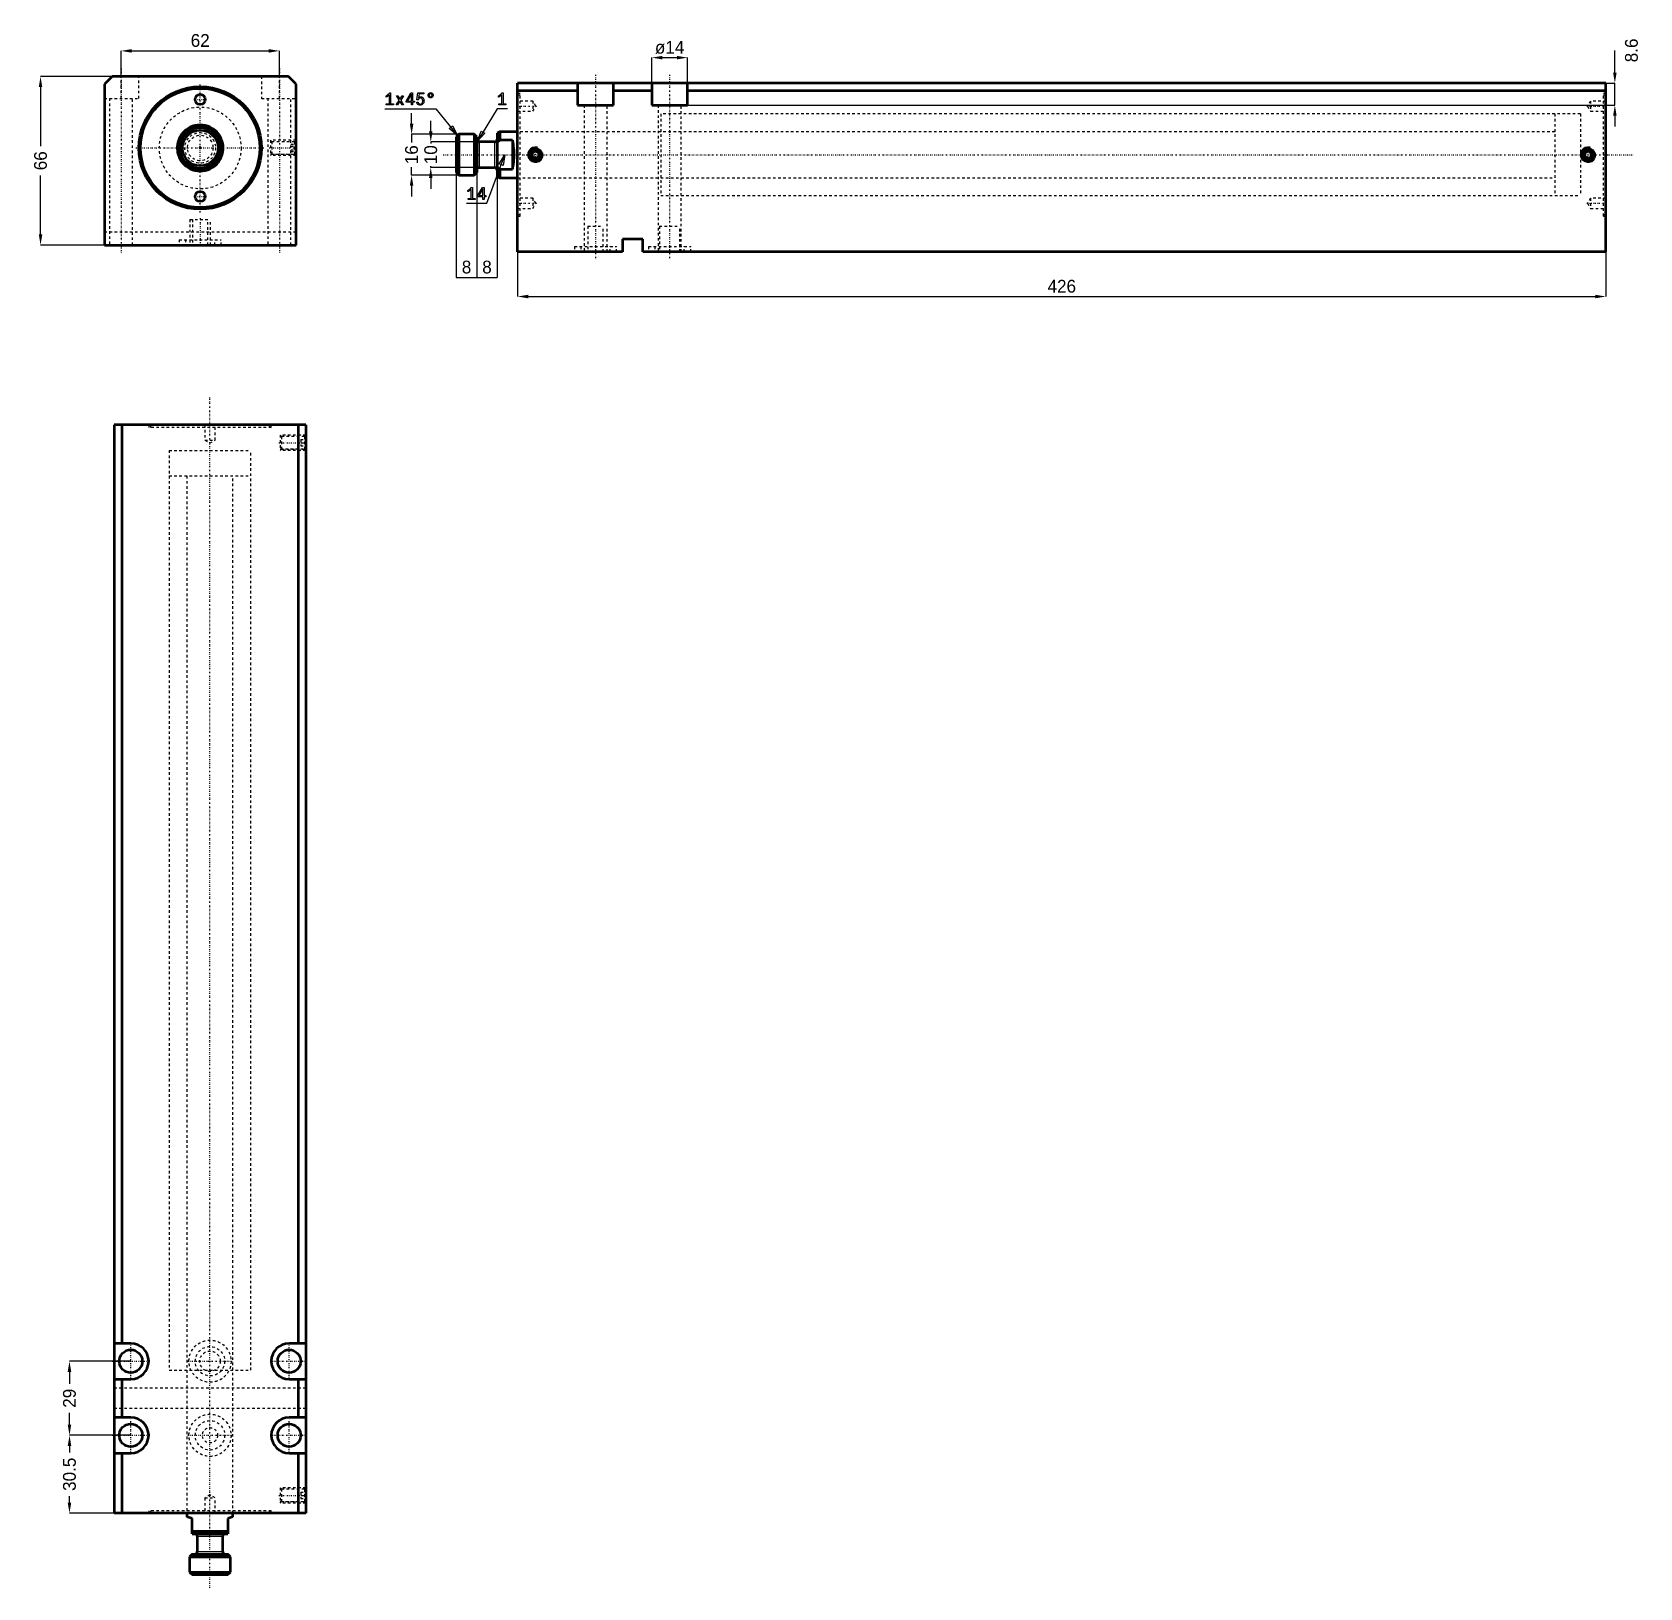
# Model space of a CAD drawing. Header units: millimetres. Extents: x -66 to 564, y -564 to 45.
import ezdxf

# ---------------------------------------------------------------- set-up
doc = ezdxf.new("R2010")
doc.units = ezdxf.units.MM
doc.linetypes.add('Center', pattern=[1.5, 0.45, -0.5, 0.05, -0.5])
doc.linetypes.add('Dashed', pattern=[2, 1, -1])
for name, color, linetype, lineweight in [('2d ConnectionPoints', 7, 'Continuous', 50), ('AM_0', 7, 'Continuous', 50), ('AM_4', 3, 'Continuous', 25), ('AM_5', 3, 'Continuous', 25), ('AM_7', 7, 'Center', 25), ('AM_9', 6, 'Dashed', 25)]:
    doc.layers.add(name, color=color, linetype=linetype, lineweight=lineweight)
doc.dimstyles.new('ISO-25', dxfattribs={"dimtxt": 2.5, "dimasz": 2.5, "dimexe": 1.25, "dimexo": 0.625, "dimtad": 1, "dimtxsty": 'Standard', "dimcen": 2.5, "dimadec": 0, "dimazin": 0, "dimtfac": 1, "dimtmove": 0, "dimatfit": 3, "dimfxl": 0, "dimarcsym": 0})

# ---------------------------------------------------------------- blocks, each defined once
blk = doc.blocks.new('1_JECX_MF_TLA_32_350_0_rod__0_in_JECX_MF_160_TLA_32_350_0__0')
at = {"layer": 'AM_0'}
for p, q in [((-7, 3.87), (-7, 5.66)), ((7, 5.66), (7, 3.87)), ((-7, -5.66), (-7, -3.87)), ((7, -3.87), (7, -5.66))]:
    blk.add_line(p, q, dxfattribs=at)
for points in [[(-7, 5.66), (-7.47, 5.03), (-7.88, 4.36), (-8.23, 3.65), (-8.51, 2.92), (-8.73, 2.17), (-8.89, 1.4), (-8.98, 0.62), (-9, -0.17), (-8.95, -0.95), (-8.83, -1.73), (-8.65, -2.49), (-8.4, -3.23), (-8.09, -3.95), (-7.71, -4.64), (-7.28, -5.3), (-7, -5.66)], [(7, -5.66), (7.47, -5.03), (7.88, -4.36), (8.23, -3.65), (8.51, -2.92), (8.73, -2.17), (8.89, -1.4), (8.98, -0.62), (9, 0.17), (8.95, 0.95), (8.83, 1.73), (8.65, 2.49), (8.4, 3.23), (8.09, 3.95), (7.71, 4.64), (7.28, 5.3), (7, 5.66)]]:
    blk.add_lwpolyline(points, dxfattribs=at)
for radius in [8, 7]:
    blk.add_circle((0, 0), radius, dxfattribs=at)
for radius, start, end in [(9, 38.94244, 141.05756), (8.5, 34.56032, 145.43968), (8.5, 214.56032, 325.43968), (9, 218.94244, 321.05756)]:
    blk.add_arc((0, 0), radius, start, end, dxfattribs=at)
at = {"layer": 'AM_9'}
for p, q in [((-7, 3.87), (-7, -3.87)), ((7, 3.87), (7, -3.87))]:
    blk.add_line(p, q, dxfattribs=at)
for radius in [6, 5]:
    blk.add_circle((0, 0), radius, dxfattribs=at)
blk = doc.blocks.new('2_JECX_MF_EXLA_32_350_0_body__0_in_JECX_MF_160_TLA_32_350_0__0')
at = {"layer": 'AM_0'}
for p, q in [((-34.5, 28), (-37.5, 25)), ((34.5, 28), (-34.5, 28)), ((37.5, 25), (34.5, 28)), ((-37.5, 25), (-37.5, -38)), ((37.5, -38), (37.5, 25)), ((-37.5, -38), (37.5, -38))]:
    blk.add_line(p, q, dxfattribs=at)
for centre, radius in [((0, 0), 24), ((0, 0), 23.34), ((0, 19), 2), ((0, -19), 2)]:
    blk.add_circle(centre, radius, dxfattribs=at)
at = {"layer": 'AM_5', "linetype": 'Dashed'}
for p, q in [((37.5, 3), (27.5, 3)), ((37.5, -3), (27.5, -3))]:
    blk.add_line(p, q, dxfattribs=at)
at = {"layer": 'AM_7'}
for p, q in [((-31, 31.3), (-31, -41.3)), ((0, -25.2), (0, 25.2)), ((31, 31.3), (31, -41.3)), ((-2.1, 19), (2.1, 19)), ((-25.2, 0), (25.2, 0)), ((27, 0), (38, 0)), ((-2.1, -19), (2.1, -19)), ((0, -27.5), (0, -38.5))]:
    blk.add_line(p, q, dxfattribs=at)
at = {"layer": 'AM_9'}
for p, q in [((-31, 19.4), (-31, 28)), ((-24, 19.4), (-24, 28)), ((24, 28), (24, 19.4)), ((31, 19.4), (31, 28)), ((-37.5, 19.4), (-24, 19.4)), ((-35.5, 19.4), (-35.5, -38)), ((-26.5, -38), (-26.5, 19.4)), ((24, 19.4), (37.5, 19.4)), ((26.5, 19.4), (26.5, -38)), ((35.5, -38), (35.5, 19.4)), ((28.04, 2.46), (27.5, 3)), ((27.5, 3), (27.5, -3)), ((37, 2.4), (27.5, 2.4)), ((36.96, 2.46), (28.04, 2.46)), ((28.04, 2.46), (28.04, -2.46)), ((35.5, 1.44), (37.5, 1.44)), ((35.5, 0.72), (37.5, 0.72)), ((37.5, 3), (36.96, 2.46)), ((36.96, 2.46), (36.96, -2.46)), ((37.5, 1.9), (37, 2.4)), ((37, 2.4), (37, -2.4)), ((27.5, -2.4), (37, -2.4)), ((27.5, -3), (28.04, -2.46)), ((28.04, -2.46), (36.96, -2.46)), ((35.5, -0.72), (37.5, -0.72)), ((35.5, -1.44), (37.5, -1.44)), ((36.96, -2.46), (37.5, -3)), ((37, -2.4), (37.5, -1.9)), ((-4, -28), (4, -28)), ((-4, -28), (-4, -38)), ((-3, -28), (-3, -38)), ((3, -38), (3, -28)), ((4, -38), (4, -28)), ((37.5, -33), (-37.5, -33)), ((-8.25, -35.9), (8.25, -35.9)), ((-8.25, -35.9), (-8.25, -38)), ((-5.75, -35.9), (-5.75, -38)), ((5.75, -38), (5.75, -35.9)), ((8.25, -38), (8.25, -35.9))]:
    blk.add_line(p, q, dxfattribs=at)
blk.add_circle((0, 0), 16, dxfattribs=at)
blk = doc.blocks.new('*D3')
at = {"layer": 'AM_5', "color": 0, "lineweight": -2}
for p, q in [((-31, 28), (-31, 38)), ((-26.83, 38), (26.83, 38)), ((31, 28), (31, 38))]:
    blk.add_line(p, q, dxfattribs=at)
at = {"layer": 'AM_5', "color": 0}
for points in [[(-26.83, 38.69), (-26.83, 37.31), (-31, 38)], [(26.83, 37.31), (26.83, 38.69), (31, 38)]]:
    blk.add_solid(points, dxfattribs=at)
at = {"layer": 'Defpoints', "color": 0}
for p in [(31, 38), (-31, 28), (31, 28)]:
    blk.add_point(p, dxfattribs=at)
at = {"layer": 'AM_5', "color": 0, "insert": (0, 42.05), "char_height": 5, "attachment_point": 5}
blk.add_mtext('62', dxfattribs=at)
blk = doc.blocks.new('*D4')
at = {"layer": 'AM_5', "color": 0, "lineweight": -2}
for p, q in [((-34.5, 28), (-62.5, 28)), ((-62.5, 23.83), (-62.5, 0.72)), ((-62.5, -33.83), (-62.5, -10.72)), ((-37.5, -38), (-62.5, -38))]:
    blk.add_line(p, q, dxfattribs=at)
at = {"layer": 'AM_5', "color": 0}
for points in [[(-61.81, 23.83), (-63.19, 23.83), (-62.5, 28)], [(-63.19, -33.83), (-61.81, -33.83), (-62.5, -38)]]:
    blk.add_solid(points, dxfattribs=at)
at = {"layer": 'Defpoints', "color": 0}
for p in [(-34.5, 28), (-62.5, -38), (-37.5, -38)]:
    blk.add_point(p, dxfattribs=at)
at = {"layer": 'AM_5', "color": 0, "insert": (-62.5, -5), "char_height": 5, "attachment_point": 5, "rotation": 90}
blk.add_mtext('66', dxfattribs=at)
blk = doc.blocks.new('1_JECX_MF_TLA_32_350_0_rod__0_in_JECX_MF_160_TLA_32_350_0__4')
at = {"layer": 'AM_0'}
for p, q in [((-9, 0), (-9, -1.35)), ((9, -1.35), (9, 0)), ((-7, -2), (-9, -1.35)), ((-7, -8), (-7, -2)), ((9, -1.35), (7, -2)), ((7, -2), (7, -8)), ((-7, -7), (7, -7)), ((-7, -8), (7, -8)), ((-5, -9), (-5, -15)), ((5, -15), (5, -9)), ((-7, -16), (-8, -17)), ((-8, -17), (8, -17)), ((-8, -17), (-8, -23)), ((-7, -16), (7, -16)), ((8, -17), (7, -16)), ((8, -23), (8, -17)), ((-8, -23), (8, -23)), ((-8, -23), (-7, -24)), ((-7, -24), (7, -24)), ((7, -24), (8, -23))]:
    blk.add_line(p, q, dxfattribs=at)
for centre, start, end in [((-6, -9), 360, 90), ((6, -9), 90, 180), ((-6, -15), 270, 0), ((6, -15), 180, 270)]:
    blk.add_arc(centre, 1, start, end, dxfattribs=at)
at = {"layer": 'AM_4'}
for p, q in [((-5, -9), (5, -9)), ((-5, -15), (5, -15))]:
    blk.add_line(p, q, dxfattribs=at)
at = {"layer": 'AM_7'}
blk.add_line((0, -29.2), (0, 437.2), dxfattribs=at)
at = {"layer": 'AM_9'}
for p, q in [((-16, 416), (16, 416)), ((-16, 416), (-16, 406)), ((16, 406), (16, 416)), ((-16, 406), (16, 406)), ((-9, 406), (-9, 0)), ((9, 0), (9, 406))]:
    blk.add_line(p, q, dxfattribs=at)
blk = doc.blocks.new('2_JECX_MF_EXLA_32_350_0_body__0_in_JECX_MF_160_TLA_32_350_0__4')
at = {"layer": 'AM_0'}
for p, q in [((37.5, 426), (-37.5, 426)), ((-37.5, 426), (-37.5, 0)), ((-34.5, 426), (-34.5, 66.5)), ((34.5, 426), (34.5, 66.5)), ((37.5, 426), (37.5, 0)), ((-31, 66.5), (-37.5, 66.5)), ((37.5, 66.5), (31, 66.5)), ((-37.5, 52.5), (-31, 52.5)), ((-34.5, 52.5), (-34.5, 37.5)), ((31, 52.5), (37.5, 52.5)), ((34.5, 52.5), (34.5, 37.5)), ((-31, 37.5), (-37.5, 37.5)), ((37.5, 37.5), (31, 37.5)), ((-37.5, 23.5), (-31, 23.5)), ((-34.5, 23.5), (-34.5, 0)), ((31, 23.5), (37.5, 23.5)), ((34.5, 23.5), (34.5, 0)), ((37.5, 0), (-37.5, 0))]:
    blk.add_line(p, q, dxfattribs=at)
for centre in [(-31, 59.5), (31, 59.5), (-31, 30.5), (31, 30.5)]:
    blk.add_circle(centre, 4.5, dxfattribs=at)
for centre, start, end in [((-31, 59.5), 270, 90), ((31, 59.5), 90, 270), ((-31, 30.5), 270, 90), ((31, 30.5), 90, 270)]:
    blk.add_arc(centre, 7, start, end, dxfattribs=at)
at = {"layer": 'AM_5', "linetype": 'Dashed'}
for p, q in [((37.5, 422), (27.5, 422)), ((37.5, 416), (27.5, 416)), ((37.5, 10), (27.5, 10)), ((37.5, 4), (27.5, 4))]:
    blk.add_line(p, q, dxfattribs=at)
at = {"layer": 'AM_7'}
for p, q in [((27, 419), (38, 419)), ((-31, 52.15), (-31, 66.85)), ((31, 52.15), (31, 66.85)), ((-38.35, 59.5), (-23.65, 59.5)), ((-8.6625, 59.5), (8.6625, 59.5)), ((23.65, 59.5), (38.35, 59.5)), ((-31, 23.15), (-31, 37.85)), ((31, 23.15), (31, 37.85)), ((-38.35, 30.5), (-23.65, 30.5)), ((-8.6625, 30.5), (8.6625, 30.5)), ((23.65, 30.5), (38.35, 30.5)), ((27, 7), (38, 7))]:
    blk.add_line(p, q, dxfattribs=at)
at = {"layer": 'AM_9'}
for p, q in [((-24, 426), (-24, 425)), ((24, 425), (-24, 425)), ((-23.34, 426), (-23.34, 425)), ((-2, 426), (-2, 420)), ((2, 420), (2, 426)), ((23.34, 425), (23.34, 426)), ((24, 425), (24, 426)), ((27.5, 422), (27.5, 416)), ((28.0415, 421.4585), (27.5, 422)), ((37.5, 422), (36.9585, 421.4585)), ((-16, 416), (16, 416)), ((-16, 416), (-16, 56)), ((-2, 420), (0, 418.8453)), ((-2, 420), (2, 420)), ((0, 418.8453), (2, 420)), ((16, 56), (16, 416)), ((37, 421.4), (27.5, 421.4)), ((27.5, 416.6), (37, 416.6)), ((27.5, 416), (28.0415, 416.5415)), ((36.9585, 421.4585), (28.0415, 421.4585)), ((28.0415, 421.4585), (28.0415, 416.5415)), ((28.0415, 416.5415), (36.9585, 416.5415)), ((35.5, 420.25), (37.5, 420.25)), ((35.5, 420.25), (35.5, 417.75)), ((35.5, 419), (37.5, 419)), ((35.5, 417.75), (37.5, 417.75)), ((36.9585, 421.4585), (36.9585, 416.5415)), ((36.9585, 416.5415), (37.5, 416)), ((37, 421.4), (37, 416.6)), ((37.5, 420.9), (37, 421.4)), ((37, 416.6), (37.5, 417.1)), ((-16, 56), (16, 56)), ((-9, 56), (-9, 0)), ((9, 0), (9, 56)), ((37.5, 49), (-37.5, 49)), ((37.5, 41), (-37.5, 41)), ((0, 7.1547), (-2, 6)), ((2, 6), (0, 7.1547)), ((27.5, 10), (27.5, 4)), ((28.0415, 9.4585), (27.5, 10)), ((37, 9.4), (27.5, 9.4)), ((36.9585, 9.4585), (28.0415, 9.4585)), ((28.0415, 9.4585), (28.0415, 4.5415)), ((35.5, 8.25), (37.5, 8.25)), ((35.5, 8.25), (35.5, 5.75)), ((35.5, 7), (37.5, 7)), ((37.5, 10), (36.9585, 9.4585)), ((36.9585, 9.4585), (36.9585, 4.5415)), ((37.5, 8.9), (37, 9.4)), ((37, 9.4), (37, 4.6)), ((24, 1), (-24, 1)), ((-24, 1), (-24, 0)), ((-23.34, 1), (-23.34, 0)), ((-2, 6), (-2, 0)), ((-2, 6), (2, 6)), ((2, 0), (2, 6)), ((23.34, 0), (23.34, 1)), ((24, 0), (24, 1)), ((27.5, 4.6), (37, 4.6)), ((27.5, 4), (28.0415, 4.5415)), ((28.0415, 4.5415), (36.9585, 4.5415)), ((35.5, 5.75), (37.5, 5.75)), ((36.9585, 4.5415), (37.5, 4)), ((37, 4.6), (37.5, 5.1))]:
    blk.add_line(p, q, dxfattribs=at)
for centre, radius in [((0, 59.5), 8.25), ((0, 59.5), 5.75), ((0, 59.5), 4), ((0, 30.5), 8.25), ((0, 30.5), 5.75), ((0, 30.5), 3)]:
    blk.add_circle(centre, radius, dxfattribs=at)
blk = doc.blocks.new('*D10')
at = {"layer": 'AM_5', "color": 0, "lineweight": -2}
for p, q in [((-27.17, -474.87), (-51.17, -474.87)), ((-51.17, -479.03), (-51.17, -483.7)), ((-51.17, -499.7), (-51.17, -495.03)), ((-27.17, -503.87), (-51.17, -503.87))]:
    blk.add_line(p, q, dxfattribs=at)
at = {"layer": 'AM_5', "color": 0}
for points in [[(-51.86, -479.03), (-50.48, -479.03), (-51.17, -474.87)], [(-51.86, -499.7), (-50.48, -499.7), (-51.17, -503.87)]]:
    blk.add_solid(points, dxfattribs=at)
at = {"layer": 'Defpoints', "color": 0}
for p in [(-51.17, -474.87), (-27.17, -474.87), (-27.17, -503.87)]:
    blk.add_point(p, dxfattribs=at)
at = {"layer": 'AM_5', "color": 0, "insert": (-51.17, -489.37), "char_height": 5, "attachment_point": 5, "rotation": 90}
blk.add_mtext('29', dxfattribs=at)
blk = doc.blocks.new('*D11')
at = {"layer": 'AM_5', "color": 0, "lineweight": -2}
for p, q in [((-27.17, -503.87), (-51.17, -503.87)), ((-51.17, -508.03), (-51.17, -510.53)), ((-51.17, -530.2), (-51.17, -527.7)), ((-33.67, -534.37), (-51.17, -534.37))]:
    blk.add_line(p, q, dxfattribs=at)
at = {"layer": 'AM_5', "color": 0}
for points in [[(-51.86, -508.03), (-50.48, -508.03), (-51.17, -503.87)], [(-51.86, -530.2), (-50.48, -530.2), (-51.17, -534.37)]]:
    blk.add_solid(points, dxfattribs=at)
at = {"layer": 'Defpoints', "color": 0}
for p in [(-27.17, -503.87), (-51.17, -534.37), (-33.67, -534.37)]:
    blk.add_point(p, dxfattribs=at)
at = {"layer": 'AM_5', "color": 0, "insert": (-51.17, -519.12), "char_height": 5, "attachment_point": 5, "rotation": 90}
blk.add_mtext('30.5', dxfattribs=at)
blk = doc.blocks.new('1_JECX_MF_TLA_32_350_0_rod__0_in_JECX_MF_160_TLA_32_350_0__2')
at = {"layer": 'AM_0'}
for p, q in [((-23, 8), (-24, 7)), ((-24, 7), (-24, -7)), ((-23, 8), (-23, -8)), ((-17, 8), (-23, 8)), ((-16, 7), (-17, 8)), ((-17, 8), (-17, -8)), ((-16, 7), (-16, -7)), ((-7, 9), (-8, 8.5)), ((-8, 8.5), (-8, -8.5)), ((0, 9), (-7, 9)), ((-7, 9), (-7, 5.66)), ((-9, 5), (-15, 5)), ((-7, 5.66), (-8, 4.82)), ((-2, 5.66), (-7, 5.66)), ((-2, 5.66), (-2, -5.66)), ((-15, -5), (-9, -5)), ((-7, -5.66), (-2, -5.66)), ((-7, -5.66), (-7, -9)), ((-24, -7), (-23, -8)), ((-23, -8), (-17, -8)), ((-17, -8), (-16, -7)), ((-8, -8.5), (-7, -9)), ((-7, -9), (0, -9))]:
    blk.add_line(p, q, dxfattribs=at)
for points in [[(-2, -5.66), (-1.85, -5.03), (-1.72, -4.36), (-1.6, -3.65), (-1.51, -2.92), (-1.44, -2.17), (-1.39, -1.4), (-1.36, -0.62), (-1.35, 0.17), (-1.37, 0.95), (-1.4, 1.73), (-1.46, 2.49), (-1.55, 3.23), (-1.65, 3.95), (-1.77, 4.64), (-1.91, 5.3), (-2, 5.66)], [(-8, -4.82), (-7.99, -4.83), (-7, -5.66)]]:
    blk.add_lwpolyline(points, dxfattribs=at)
for centre, start, end in [((-15, 6), 180, 270), ((-9, 6), 270, 0), ((-15, -6), 90, 180), ((-9, -6), 360, 90)]:
    blk.add_arc(centre, 1, start, end, dxfattribs=at)
at = {"layer": 'AM_4'}
for p, q in [((-15, 5), (-15, -5)), ((-9, 5), (-9, -5))]:
    blk.add_line(p, q, dxfattribs=at)
at = {"layer": 'AM_7'}
blk.add_line((-29.2, 0), (437.2, 0), dxfattribs=at)
at = {"layer": 'AM_9'}
for p, q in [((416, 16), (406, 16)), ((406, 16), (406, -16)), ((416, 16), (416, -16)), ((406, 9), (0, 9)), ((0, -9), (406, -9)), ((406, -16), (416, -16))]:
    blk.add_line(p, q, dxfattribs=at)
blk = doc.blocks.new('2_JECX_MF_EXLA_32_350_0_body__0_in_JECX_MF_160_TLA_32_350_0__2')
at = {"layer": 'AM_0'}
for p, q in [((426, 28), (0, 28)), ((0, -38), (0, 28)), ((23.5, 28), (23.5, 19.4)), ((37.5, 19.4), (37.5, 28)), ((52.5, 28), (52.5, 19.4)), ((66.5, 19.4), (66.5, 28)), ((426, -38), (426, 28)), ((23.5, 25), (0, 25)), ((23.5, 19.4), (37.5, 19.4)), ((52.5, 25), (37.5, 25)), ((52.5, 19.4), (66.5, 19.4)), ((426, 25), (66.5, 25)), ((7, 1.44), (5.75, 0.72)), ((5.75, 0.72), (5.75, -0.72)), ((8.25, 0.72), (7, 1.44)), ((8.25, -0.72), (8.25, 0.72)), ((419, 1.44), (417.75, 0.72)), ((417.75, 0.72), (417.75, -0.72)), ((420.25, 0.72), (419, 1.44)), ((420.25, -0.72), (420.25, 0.72)), ((5.75, -0.72), (7, -1.44)), ((7, -1.44), (8.25, -0.72)), ((417.75, -0.72), (419, -1.44)), ((419, -1.44), (420.25, -0.72)), ((41, -33), (41, -38)), ((49, -33), (41, -33)), ((49, -38), (49, -33)), ((41, -38), (0, -38)), ((426, -38), (49, -38))]:
    blk.add_line(p, q, dxfattribs=at)
for centre, radius in [((7, 0), 2.46), ((7, 0), 2.4), ((7, 0), 1.9), ((419, 0), 2.46), ((419, 0), 2.4), ((419, 0), 1.9)]:
    blk.add_circle(centre, radius, dxfattribs=at)
at = {"layer": 'AM_5'}
for centre in [(7, 0), (419, 0)]:
    blk.add_arc(centre, 3, 75, 15, dxfattribs=at)
at = {"layer": 'AM_7'}
for p, q in [((30.5, 31.3), (30.5, -41.3)), ((59.5, 31.3), (59.5, -41.3)), ((-0.36, 19), (7.51, 19)), ((418.49, 19), (426.36, 19)), ((7, -3.15), (7, 3.15)), ((419, -3.15), (419, 3.15)), ((-0.36, -19), (7.51, -19)), ((418.49, -19), (426.36, -19))]:
    blk.add_line(p, q, dxfattribs=at)
at = {"layer": 'AM_9'}
for p, q in [((1, 24), (0, 24)), ((1, 23.34), (0, 23.34)), ((6, 21), (0, 21)), ((1, -24), (1, 24)), ((7.15, 19), (6, 21)), ((6, 21), (6, 17)), ((6, 17), (7.15, 19)), ((26, 19.4), (26, -38)), ((35, -38), (35, 19.4)), ((55, 19.4), (55, -38)), ((64, -38), (64, 19.4)), ((420, 21), (418.85, 19)), ((418.85, 19), (420, 17)), ((426, 21), (420, 21)), ((420, 21), (420, 17)), ((425, -24), (425, 24)), ((426, 24), (425, 24)), ((426, 23.34), (425, 23.34)), ((0, 17), (6, 17)), ((416, 16), (56, 16)), ((56, 16), (56, -16)), ((416, 16), (416, -16)), ((420, 17), (426, 17)), ((56, 9), (0, 9)), ((0, -9), (56, -9)), ((6, -17), (0, -17)), ((7.15, -19), (6, -17)), ((6, -17), (6, -21)), ((56, -16), (416, -16)), ((420, -17), (418.85, -19)), ((426, -17), (420, -17)), ((420, -17), (420, -21)), ((0, -21), (6, -21)), ((0, -23.34), (1, -23.34)), ((0, -24), (1, -24)), ((6, -21), (7.15, -19)), ((418.85, -19), (420, -21)), ((420, -21), (426, -21)), ((425, -23.34), (426, -23.34)), ((425, -24), (426, -24)), ((27.5, -28), (33.5, -28)), ((27.5, -28), (27.5, -38)), ((33.5, -38), (33.5, -28)), ((55.5, -28), (63.5, -28)), ((55.5, -28), (55.5, -38)), ((63.5, -38), (63.5, -28)), ((22.25, -35.9), (38.75, -35.9)), ((22.25, -35.9), (22.25, -38)), ((24.75, -35.9), (24.75, -38)), ((36.25, -38), (36.25, -35.9)), ((38.75, -38), (38.75, -35.9)), ((51.25, -35.9), (67.75, -35.9)), ((51.25, -35.9), (51.25, -38)), ((53.75, -35.9), (53.75, -38)), ((65.25, -38), (65.25, -35.9)), ((67.75, -38), (67.75, -35.9))]:
    blk.add_line(p, q, dxfattribs=at)
blk = doc.blocks.new('*D22')
at = {"layer": 'AM_5', "color": 0, "lineweight": -2}
for p, q in [((176.75, 25.36), (176.75, 35.36)), ((180.91, 35.36), (186.58, 35.36)), ((190.75, 25.36), (190.75, 35.36))]:
    blk.add_line(p, q, dxfattribs=at)
at = {"layer": 'AM_5', "color": 0}
for points in [[(180.91, 36.05), (180.91, 34.66), (176.75, 35.36)], [(186.58, 36.05), (186.58, 34.66), (190.75, 35.36)]]:
    blk.add_solid(points, dxfattribs=at)
at = {"layer": 'Defpoints', "color": 0}
for p in [(190.75, 35.36), (176.75, 25.36), (190.75, 25.36)]:
    blk.add_point(p, dxfattribs=at)
at = {"layer": 'AM_5', "color": 0, "insert": (183.75, 39.36), "char_height": 5, "attachment_point": 5}
blk.add_mtext('ø14', dxfattribs=at)
blk = doc.blocks.new('*D23')
at = {"layer": 'AM_5', "color": 0, "lineweight": -2}
for p, q in [((553.75, 29.52), (553.75, 38.19)), ((190.75, 25.36), (553.75, 25.36)), ((553.75, 16.76), (553.75, 25.36)), ((190.75, 16.76), (553.75, 16.76)), ((553.75, 12.59), (553.75, 8.42))]:
    blk.add_line(p, q, dxfattribs=at)
at = {"layer": 'AM_5', "color": 0}
for points in [[(553.05, 29.52), (554.44, 29.52), (553.75, 25.36)], [(553.05, 12.59), (554.44, 12.59), (553.75, 16.76)]]:
    blk.add_solid(points, dxfattribs=at)
at = {"layer": 'Defpoints', "color": 0}
for p in [(190.75, 25.36), (553.75, 25.36), (190.75, 16.76)]:
    blk.add_point(p, dxfattribs=at)
at = {"layer": 'AM_5', "color": 0, "insert": (560.25, 38.19), "char_height": 5, "attachment_point": 5, "rotation": 90}
blk.add_mtext('8.6', dxfattribs=at)
blk = doc.blocks.new('*D24')
at = {"layer": 'AM_5', "color": 0, "lineweight": -2}
for p, q in [((124.25, -40.64), (124.25, -58.14)), ((550.25, -40.64), (550.25, -58.14)), ((128.41, -58.14), (546.08, -58.14))]:
    blk.add_line(p, q, dxfattribs=at)
at = {"layer": 'AM_5', "color": 0}
for points in [[(128.41, -57.45), (128.41, -58.84), (124.25, -58.14)], [(546.08, -57.45), (546.08, -58.84), (550.25, -58.14)]]:
    blk.add_solid(points, dxfattribs=at)
at = {"layer": 'Defpoints', "color": 0}
for p in [(124.25, -40.64), (550.25, -40.64), (550.25, -58.14)]:
    blk.add_point(p, dxfattribs=at)
at = {"layer": 'AM_5', "color": 0, "insert": (337.25, -54.14), "char_height": 5, "attachment_point": 5}
blk.add_mtext('426', dxfattribs=at)
blk = doc.blocks.new('*D25')
at = {"layer": 'AM_5', "color": 0, "lineweight": -2}
for p, q in [((108.25, -9.64), (108.25, -50.64)), ((116.25, -8.64), (116.25, -50.64)), ((108.25, -50.64), (116.25, -50.64))]:
    blk.add_line(p, q, dxfattribs=at)
at = {"layer": 'Defpoints', "color": 0}
for p in [(108.25, -9.64), (116.25, -8.64), (116.25, -50.64)]:
    blk.add_point(p, dxfattribs=at)
at = {"layer": 'AM_5', "color": 0, "insert": (112.25, -46.64), "char_height": 5, "attachment_point": 5}
blk.add_mtext('8', dxfattribs=at)
blk = doc.blocks.new('*D26')
at = {"layer": 'AM_5', "color": 0, "lineweight": -2}
for p, q in [((100.25, -9.64), (100.25, -50.64)), ((108.25, -9.64), (108.25, -50.64)), ((100.25, -50.64), (108.25, -50.64))]:
    blk.add_line(p, q, dxfattribs=at)
at = {"layer": 'Defpoints', "color": 0}
for p in [(100.25, -9.64), (108.25, -9.64), (108.25, -50.64)]:
    blk.add_point(p, dxfattribs=at)
at = {"layer": 'AM_5', "color": 0, "insert": (104.25, -46.64), "char_height": 5, "attachment_point": 5}
blk.add_mtext('8', dxfattribs=at)
blk = doc.blocks.new('*D27')
at = {"layer": 'AM_5', "color": 0, "lineweight": -2}
for p, q in [((82.75, 9.52), (82.75, 13.69)), ((101.25, 5.36), (82.75, 5.36)), ((82.75, 5.36), (82.75, 2.19)), ((82.75, -10.64), (82.75, -7.48)), ((101.25, -10.64), (82.75, -10.64)), ((82.75, -14.81), (82.75, -18.98))]:
    blk.add_line(p, q, dxfattribs=at)
at = {"layer": 'AM_5', "color": 0}
for points in [[(82.05, 9.52), (83.44, 9.52), (82.75, 5.36)], [(82.05, -14.81), (83.44, -14.81), (82.75, -10.64)]]:
    blk.add_solid(points, dxfattribs=at)
at = {"layer": 'Defpoints', "color": 0}
for p in [(82.75, 5.36), (101.25, 5.36), (101.25, -10.64)]:
    blk.add_point(p, dxfattribs=at)
at = {"layer": 'AM_5', "color": 0, "insert": (82.75, -2.64), "char_height": 5, "attachment_point": 5, "rotation": 90}
blk.add_mtext('16', dxfattribs=at)
blk = doc.blocks.new('*D28')
at = {"layer": 'AM_5', "color": 0, "lineweight": -2}
for p, q in [((90.25, 6.52), (90.25, 10.69)), ((109.25, 2.36), (90.25, 2.36)), ((90.25, 2.36), (90.25, 1.77)), ((90.25, -7.64), (90.25, -7.06)), ((109.25, -7.64), (90.25, -7.64)), ((90.25, -11.81), (90.25, -15.98))]:
    blk.add_line(p, q, dxfattribs=at)
at = {"layer": 'AM_5', "color": 0}
for points in [[(89.55, 6.52), (90.94, 6.52), (90.25, 2.36)], [(89.55, -11.81), (90.94, -11.81), (90.25, -7.64)]]:
    blk.add_solid(points, dxfattribs=at)
at = {"layer": 'Defpoints', "color": 0}
for p in [(90.25, 2.36), (109.25, 2.36), (109.25, -7.64)]:
    blk.add_point(p, dxfattribs=at)
at = {"layer": 'AM_5', "color": 0, "insert": (90.25, -2.64), "char_height": 5, "attachment_point": 5, "rotation": 90}
blk.add_mtext('10', dxfattribs=at)

msp = doc.modelspace()

# ---------------------------------------------------------------- linework, layer by layer
at = {"layer": '2d ConnectionPoints'}
for p in [(0, 0), (124.246, -2.643), (3.83, -534.366)]:
    msp.add_point(p, dxfattribs=at)
at = {"layer": 'AM_5'}
for p, q in [((72.246, 15.357), (92.246, 15.357)), ((92.246, 15.357), (100.746, 4.857)), ((116.246, 15.357), (108.539, 2.65)), ((120.246, 15.357), (116.246, 15.357)), ((112.246, -21.643), (119.246, -2.643)), ((104.246, -21.643), (112.246, -21.643))]:
    msp.add_line(p, q, dxfattribs=at)
for points in [[(72.854, 17.273), (74.05, 17.273), (74.05, 20.79), (74.05, 20.79), (73.985, 20.725), (73.877, 20.624), (73.877, 20.624), (73.753, 20.518), (73.663, 20.445), (73.663, 20.445), (73.569, 20.373), (73.427, 20.27), (73.427, 20.27), (73.284, 20.174), (73.188, 20.114), (73.188, 20.114), (73.095, 20.059), (72.965, 19.993), (72.965, 19.993), (72.847, 19.946), (72.776, 19.925), (72.776, 20.419), (72.776, 20.419), (72.865, 20.461), (73.004, 20.541), (73.004, 20.541), (73.152, 20.642), (73.255, 20.72), (73.255, 20.72), (73.358, 20.803), (73.509, 20.933), (73.509, 20.933), (73.654, 21.068), (73.747, 21.16), (73.747, 21.16), (73.836, 21.251), (73.955, 21.379), (73.955, 21.379), (74.056, 21.497), (74.115, 21.57), (74.531, 21.57), (74.531, 17.273), (75.616, 17.273), (75.616, 16.857), (72.854, 16.857), (72.854, 17.273)], [(77.916, 18.641), (76.818, 20.432), (77.387, 20.432), (78.206, 19.077), (79.067, 20.432), (79.584, 20.432), (78.498, 18.684), (79.636, 16.857), (79.06, 16.857), (78.196, 18.261), (77.283, 16.857), (76.756, 16.857), (77.916, 18.641)], [(82.67, 17.897), (80.564, 17.897), (80.564, 18.32), (82.482, 21.57), (83.125, 21.57), (83.125, 18.336), (83.827, 18.336), (83.827, 17.897), (83.125, 17.897), (83.125, 16.857), (82.67, 16.857), (82.67, 17.897)], [(82.677, 18.336), (82.677, 21.024), (81.123, 18.336), (82.677, 18.336)], [(86.128, 16.799), (86.128, 16.799), (85.981, 16.804), (85.772, 16.83), (85.772, 16.83), (85.575, 16.879), (85.452, 16.924), (85.452, 16.924), (85.336, 16.979), (85.18, 17.083), (85.18, 17.083), (85.046, 17.212), (84.969, 17.312), (84.969, 17.312), (84.904, 17.423), (84.834, 17.609), (84.834, 17.609), (84.796, 17.821), (84.789, 17.975), (85.296, 17.975), (85.296, 17.975), (85.305, 17.829), (85.355, 17.639), (85.355, 17.639), (85.446, 17.482), (85.531, 17.397), (85.531, 17.397), (85.631, 17.326), (85.803, 17.25), (85.803, 17.25), (86.001, 17.209), (86.147, 17.202), (86.147, 17.202), (86.273, 17.208), (86.445, 17.245), (86.445, 17.245), (86.596, 17.312), (86.687, 17.374), (86.687, 17.374), (86.768, 17.447), (86.873, 17.573), (86.873, 17.573), (86.957, 17.718), (87.002, 17.826), (87.002, 17.826), (87.038, 17.939), (87.077, 18.118), (87.077, 18.118), (87.099, 18.306), (87.103, 18.437), (87.103, 18.437), (87.099, 18.556), (87.078, 18.729), (87.078, 18.729), (87.04, 18.896), (87.005, 19.004), (87.005, 19.004), (86.962, 19.106), (86.882, 19.243), (86.882, 19.243), (86.785, 19.362), (86.709, 19.431), (86.709, 19.431), (86.626, 19.49), (86.488, 19.553), (86.488, 19.553), (86.332, 19.587), (86.219, 19.594), (86.219, 19.594), (86.098, 19.586), (85.928, 19.544), (85.928, 19.544), (85.77, 19.467), (85.673, 19.395), (85.673, 19.395), (85.584, 19.31), (85.474, 19.16), (85.474, 19.16), (85.393, 18.985), (85.354, 18.853), (84.86, 18.853), (85.198, 21.583), (87.493, 21.583), (87.493, 21.16), (85.66, 21.16), (85.452, 19.597), (85.452, 19.597), (85.52, 19.681), (85.628, 19.791), (85.628, 19.791), (85.741, 19.881), (85.819, 19.93), (85.819, 19.93), (85.901, 19.97), (86.034, 20.014), (86.034, 20.014), (86.18, 20.038), (86.284, 20.042), (86.284, 20.042), (86.443, 20.033), (86.666, 19.988), (86.666, 19.988), (86.868, 19.905), (86.992, 19.828), (86.992, 19.828), (87.106, 19.736), (87.255, 19.574), (87.255, 19.574), (87.379, 19.386), (87.447, 19.244), (87.447, 19.244), (87.503, 19.093), (87.564, 18.855), (87.564, 18.855), (87.597, 18.601), (87.603, 18.424), (87.603, 18.424), (87.596, 18.237), (87.557, 17.973), (87.557, 17.973), (87.485, 17.729), (87.418, 17.577), (87.418, 17.577), (87.338, 17.436), (87.195, 17.249), (87.195, 17.249), (87.026, 17.092), (86.898, 17.003), (86.898, 17.003), (86.76, 16.93), (86.538, 16.85), (86.538, 16.85), (86.298, 16.807), (86.128, 16.799)], [(90.202, 19.652), (90.202, 19.652), (90.1, 19.657), (89.952, 19.686), (89.952, 19.686), (89.811, 19.738), (89.721, 19.787), (89.721, 19.787), (89.637, 19.845), (89.523, 19.946), (89.523, 19.946), (89.426, 20.064), (89.37, 20.153), (89.37, 20.153), (89.324, 20.246), (89.273, 20.393), (89.273, 20.393), (89.246, 20.547), (89.24, 20.653), (89.24, 20.653), (89.246, 20.759), (89.273, 20.913), (89.273, 20.913), (89.324, 21.06), (89.37, 21.154), (89.37, 21.154), (89.426, 21.242), (89.523, 21.36), (89.523, 21.36), (89.637, 21.461), (89.721, 21.519), (89.721, 21.519), (89.811, 21.568), (89.952, 21.62), (89.952, 21.62), (90.1, 21.649), (90.202, 21.654), (90.202, 21.654), (90.305, 21.649), (90.452, 21.62), (90.452, 21.62), (90.592, 21.568), (90.682, 21.519), (90.682, 21.519), (90.766, 21.461), (90.878, 21.361), (90.878, 21.361), (90.975, 21.243), (91.03, 21.155), (91.03, 21.155), (91.076, 21.062), (91.126, 20.915), (91.126, 20.915), (91.153, 20.761), (91.158, 20.653), (91.158, 20.653), (91.153, 20.546), (91.126, 20.391), (91.126, 20.391), (91.076, 20.244), (91.03, 20.151), (91.03, 20.151), (90.975, 20.063), (90.878, 19.945), (90.878, 19.945), (90.766, 19.845), (90.682, 19.787), (90.682, 19.787), (90.592, 19.738), (90.452, 19.686), (90.452, 19.686), (90.305, 19.657), (90.202, 19.652)], [(90.202, 20.049), (90.202, 20.049), (90.264, 20.052), (90.353, 20.069), (90.353, 20.069), (90.437, 20.101), (90.492, 20.13), (90.492, 20.13), (90.543, 20.165), (90.611, 20.226), (90.611, 20.226), (90.669, 20.297), (90.703, 20.351), (90.703, 20.351), (90.731, 20.408), (90.761, 20.496), (90.761, 20.496), (90.778, 20.589), (90.781, 20.653), (90.781, 20.653), (90.778, 20.717), (90.761, 20.81), (90.761, 20.81), (90.731, 20.898), (90.703, 20.955), (90.703, 20.955), (90.669, 21.009), (90.611, 21.08), (90.611, 21.08), (90.543, 21.141), (90.492, 21.176), (90.492, 21.176), (90.437, 21.206), (90.353, 21.237), (90.353, 21.237), (90.264, 21.254), (90.202, 21.258), (90.202, 21.258), (90.141, 21.254), (90.052, 21.237), (90.052, 21.237), (89.966, 21.206), (89.912, 21.176), (89.912, 21.176), (89.86, 21.141), (89.79, 21.08), (89.79, 21.08), (89.731, 21.009), (89.697, 20.955), (89.697, 20.955), (89.668, 20.898), (89.637, 20.81), (89.637, 20.81), (89.621, 20.717), (89.617, 20.653), (89.617, 20.653), (89.621, 20.589), (89.637, 20.496), (89.637, 20.496), (89.668, 20.408), (89.697, 20.351), (89.697, 20.351), (89.731, 20.297), (89.79, 20.226), (89.79, 20.226), (89.86, 20.165), (89.912, 20.13), (89.912, 20.13), (89.966, 20.101), (90.052, 20.069), (90.052, 20.069), (90.141, 20.052), (90.202, 20.049)], [(116.854, 17.273), (118.05, 17.273), (118.05, 20.79), (118.05, 20.79), (117.985, 20.725), (117.877, 20.624), (117.877, 20.624), (117.753, 20.518), (117.663, 20.445), (117.663, 20.445), (117.569, 20.373), (117.427, 20.27), (117.427, 20.27), (117.284, 20.174), (117.188, 20.114), (117.188, 20.114), (117.095, 20.059), (116.965, 19.993), (116.965, 19.993), (116.847, 19.946), (116.776, 19.925), (116.776, 20.419), (116.776, 20.419), (116.865, 20.461), (117.004, 20.541), (117.004, 20.541), (117.152, 20.642), (117.255, 20.72), (117.255, 20.72), (117.358, 20.803), (117.509, 20.933), (117.509, 20.933), (117.654, 21.068), (117.747, 21.16), (117.747, 21.16), (117.836, 21.251), (117.955, 21.379), (117.955, 21.379), (118.056, 21.497), (118.115, 21.57), (118.531, 21.57), (118.531, 17.273), (119.616, 17.273), (119.616, 16.857), (116.854, 16.857), (116.854, 17.273)], [(100.746, 4.857), (97.477, 7.571), (98.772, 8.62), (100.746, 4.857)], [(108.539, 2.65), (109.987, 6.645), (111.412, 5.78), (108.539, 2.65)], [(119.246, -2.643), (118.587, -6.841), (117.024, -6.265), (119.246, -2.643)], [(104.854, -19.727), (106.05, -19.727), (106.05, -16.21), (106.05, -16.21), (105.985, -16.275), (105.877, -16.376), (105.877, -16.376), (105.753, -16.482), (105.663, -16.555), (105.663, -16.555), (105.569, -16.627), (105.427, -16.73), (105.427, -16.73), (105.284, -16.826), (105.188, -16.886), (105.188, -16.886), (105.095, -16.941), (104.965, -17.007), (104.965, -17.007), (104.847, -17.054), (104.776, -17.075), (104.776, -16.581), (104.776, -16.581), (104.865, -16.539), (105.004, -16.459), (105.004, -16.459), (105.152, -16.358), (105.255, -16.28), (105.255, -16.28), (105.358, -16.197), (105.509, -16.067), (105.509, -16.067), (105.654, -15.932), (105.747, -15.84), (105.747, -15.84), (105.836, -15.749), (105.955, -15.621), (105.955, -15.621), (106.056, -15.503), (106.115, -15.43), (106.531, -15.43), (106.531, -19.727), (107.616, -19.727), (107.616, -20.143), (104.854, -20.143), (104.854, -19.727)], [(110.67, -19.103), (108.564, -19.103), (108.564, -18.68), (110.482, -15.43), (111.125, -15.43), (111.125, -18.664), (111.827, -18.664), (111.827, -19.103), (111.125, -19.103), (111.125, -20.143), (110.67, -20.143), (110.67, -19.103)], [(110.677, -18.664), (110.677, -15.976), (109.123, -18.664), (110.677, -18.664)]]:
    msp.add_lwpolyline(points, dxfattribs=at)

# ---------------------------------------------------------------- block references
for name, p in [('2_JECX_MF_EXLA_32_350_0_body__0_in_JECX_MF_160_TLA_32_350_0__0', (0, 0)), ('2_JECX_MF_EXLA_32_350_0_body__0_in_JECX_MF_160_TLA_32_350_0__2', (124.246, -2.643)), ('1_JECX_MF_TLA_32_350_0_rod__0_in_JECX_MF_160_TLA_32_350_0__2', (124.246, -2.643)), ('1_JECX_MF_TLA_32_350_0_rod__0_in_JECX_MF_160_TLA_32_350_0__0', (0, 0)), ('1_JECX_MF_TLA_32_350_0_rod__0_in_JECX_MF_160_TLA_32_350_0__4', (3.83, -534.366)), ('2_JECX_MF_EXLA_32_350_0_body__0_in_JECX_MF_160_TLA_32_350_0__4', (3.83, -534.366))]:
    msp.add_blockref(name, p)

# ---------------------------------------------------------------- dimensions: what is measured, and where the dimension line sits
for base, p1, p2, text, override, picture, middle in [((31, 38), (-31, 28), (31, 28), '62', {"dimtxt": 5, "dimasz": 4.166667, "dimexe": 0, "dimexo": 0, "dimgap": 1.5}, '*D3', (0, 38)), ((190.746, 35.357), (176.746, 25.357), (190.746, 25.357), 'ø14', {"dimtxt": 5, "dimasz": 4.166667, "dimexe": 0, "dimexo": 0, "dimgap": 1.5}, '*D22', (183.746, 35.357)), ((108.246, -50.643), (100.246, -9.643), (108.246, -9.643), '8', {"dimtxt": 5, "dimasz": 0, "dimexe": 0, "dimexo": 0, "dimgap": 1.5}, '*D26', (104.246, -50.643)), ((116.246, -50.643), (108.246, -9.643), (116.246, -8.643), '8', {"dimtxt": 5, "dimasz": 0, "dimexe": 0, "dimexo": 0, "dimgap": 1.5}, '*D25', (112.246, -50.643)), ((550.246, -58.143), (124.246, -40.643), (550.246, -40.643), '426', {"dimtxt": 5, "dimasz": 4.166667, "dimexe": 0, "dimexo": 0, "dimgap": 1.5}, '*D24', (337.246, -58.143))]:
    dim = msp.add_linear_dim(base=base, p1=p1, p2=p2, text=text, dimstyle='ISO-25', override=override, dxfattribs=at)
    dim.commit()
    dim.dimension.update_dxf_attribs({"geometry": picture, "text_midpoint": middle, "dimtype": 160})
for base, p1, p2, text, picture, middle in [((553.746, 25.357), (190.746, 16.757), (190.746, 25.357), '8.6', '*D23', (560.246, 38.19)), ((-62.5, -38), (-34.5, 28), (-37.5, -38), '66', '*D4', (-62.5, -5)), ((82.746, 5.357), (101.246, -10.643), (101.246, 5.357), '16', '*D27', (82.746, -2.643)), ((90.246, 2.357), (109.246, -7.643), (109.246, 2.357), '10', '*D28', (90.246, -2.643)), ((-51.17, -474.866), (-27.17, -503.866), (-27.17, -474.866), '29', '*D10', (-51.17, -489.366)), ((-51.17, -534.366), (-27.17, -503.866), (-33.67, -534.366), '30.5', '*D11', (-51.17, -519.116))]:
    dim = msp.add_linear_dim(base=base, p1=p1, p2=p2, angle=90, text=text, dimstyle='ISO-25', override={"dimtxt": 5, "dimasz": 4.166667, "dimexe": 0, "dimexo": 0, "dimgap": 1.5}, dxfattribs=at)
    dim.commit()
    dim.dimension.update_dxf_attribs({"geometry": picture, "text_midpoint": middle, "dimtype": 160, "text_rotation": 90})

doc.saveas('drawing.dxf')
